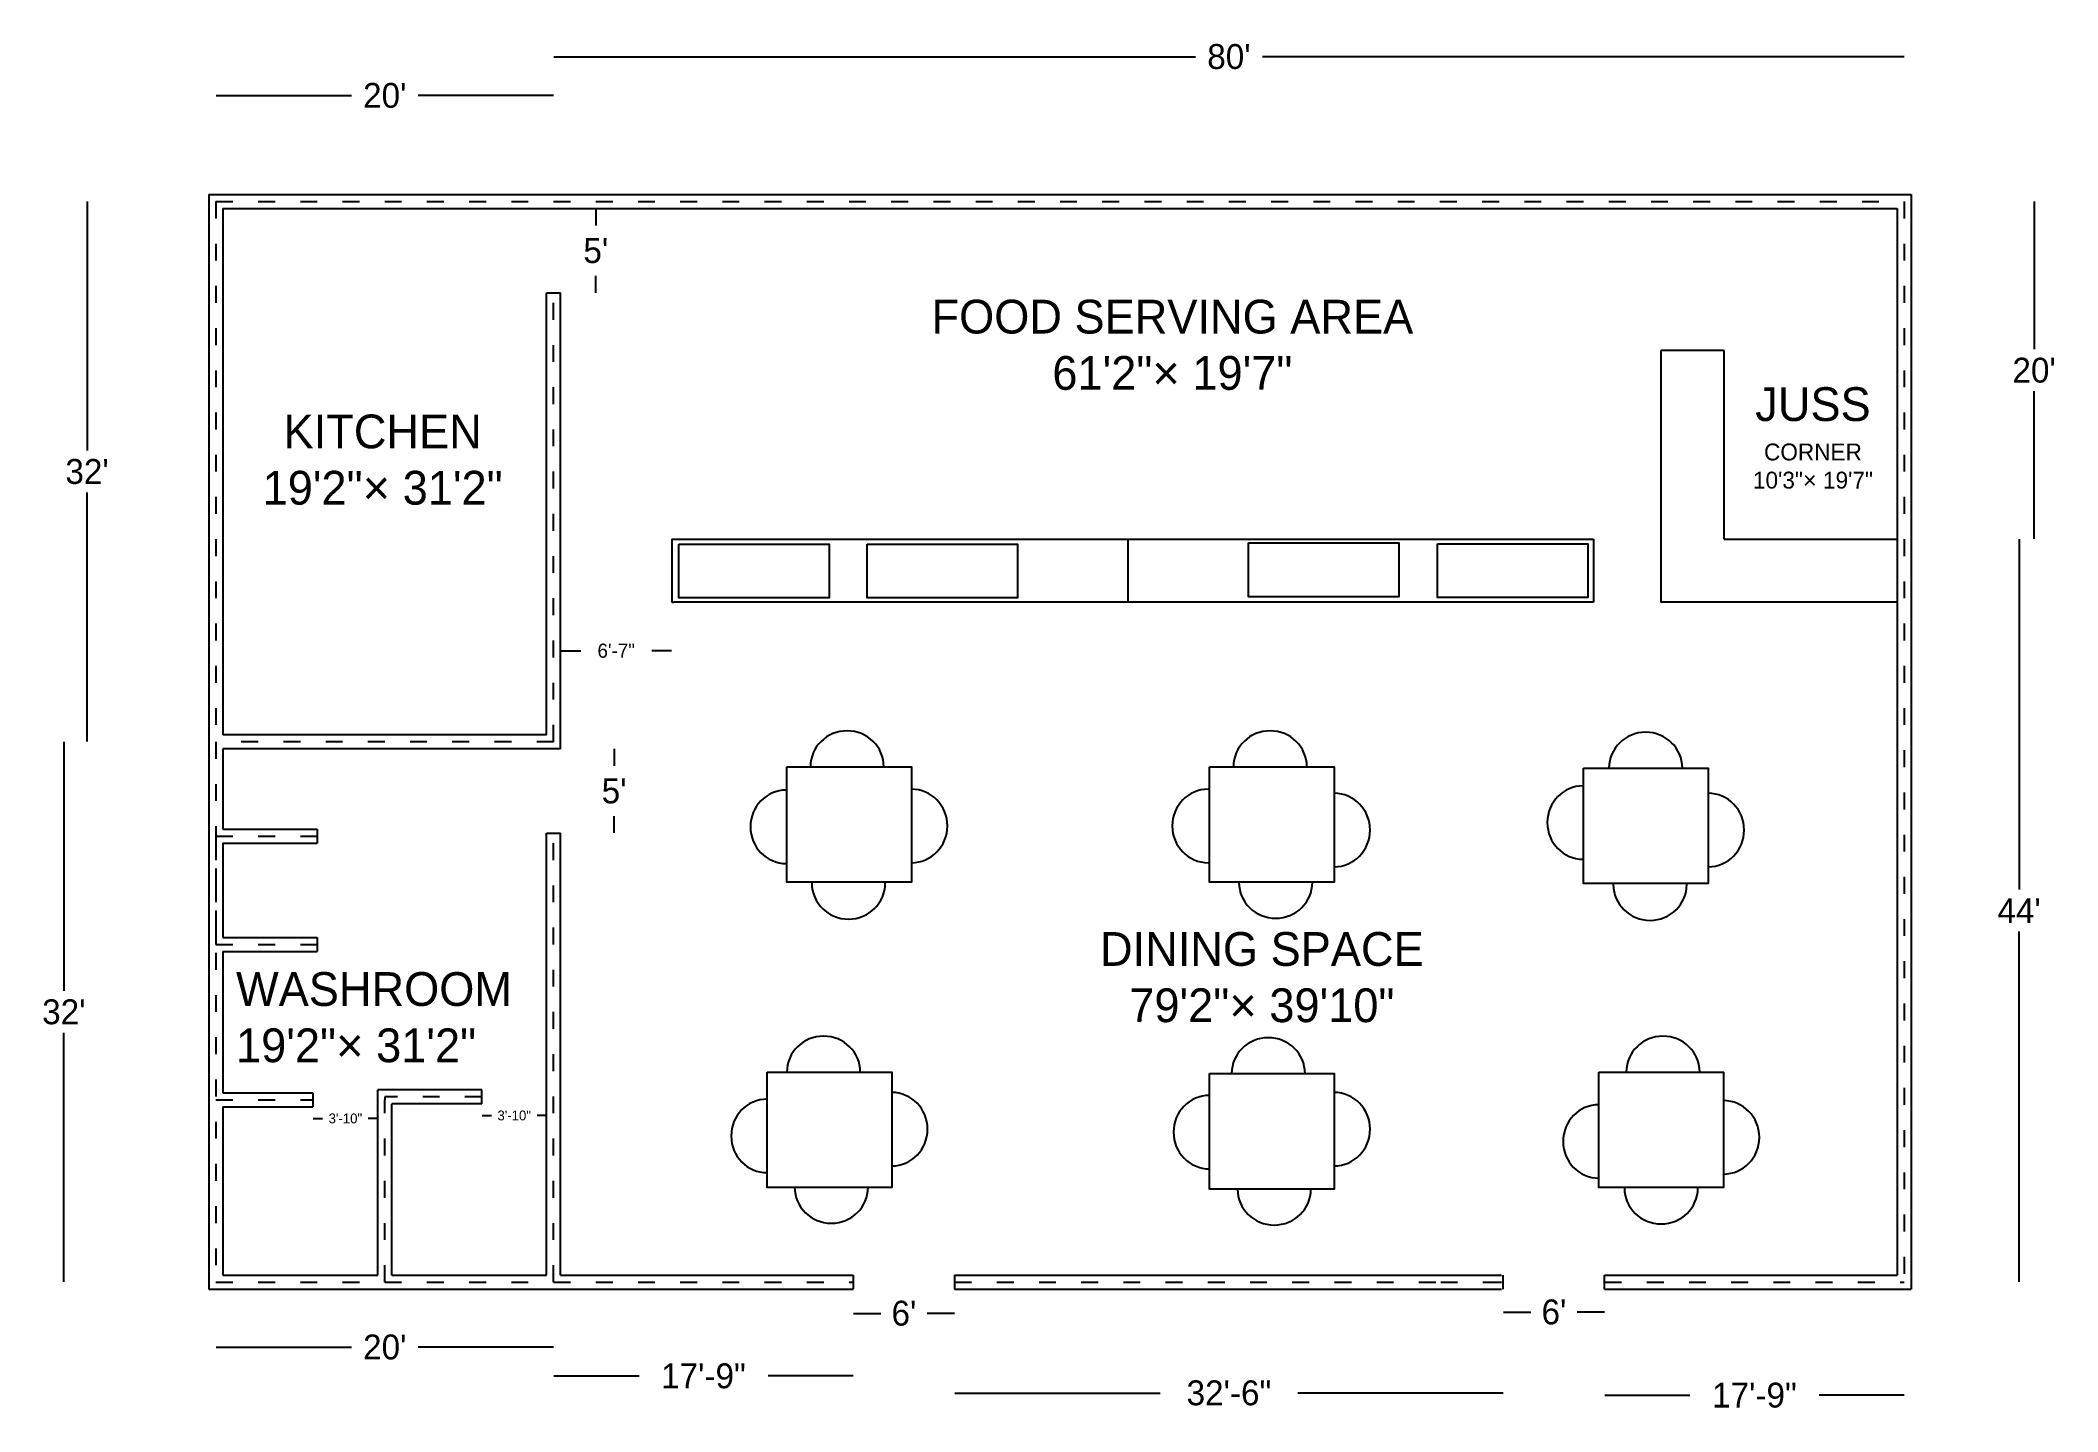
# Model space of a CAD drawing. Header units: inches. Extents: x -78 to 1356, y -113 to 862.
import ezdxf

# ---------------------------------------------------------------- set-up
doc = ezdxf.new("R2010")
doc.units = ezdxf.units.IN
doc.header["$MEASUREMENT"] = 0
doc.linetypes.add('ACAD_ISO03W100', pattern=[30, 12, -18])
doc.dimstyles.get("Standard").update_dxf_attribs({"dimtxt": 17.68, "dimasz": 0.18, "dimexe": 0.18, "dimexo": 0.0625, "dimgap": 6.09, "dimtad": 0, "dimtih": 1, "dimtoh": 1, "dimdec": 0, "dimzin": 0, "dimdsep": 46, "dimlunit": 3, "dimtxsty": 'Standard', "dimcen": 0.09, "dimse1": 1, "dimse2": 1, "dimadec": 0, "dimazin": 0, "dimtfac": 1, "dimtdec": 0, "dimtofl": 0, "dimtmove": 0, "dimatfit": 3, "dimfxl": 1, "dimtolj": 1, "dimtzin": 0, "dimarcsym": 0})

# ---------------------------------------------------------------- blocks, each defined once
blk = doc.blocks.new('*D71')
at = {"color": 0, "lineweight": -2}
for p, q in [((46.7, 822.6), (142.8, 822.6)), ((286.4, 822.6), (190.3, 822.6))]:
    blk.add_line(p, q, dxfattribs=at)
at = {"color": 0}
for points in [[(46.7, 822.7), (46.7, 822.6), (46.5, 822.6)], [(286.4, 822.7), (286.4, 822.6), (286.5, 822.6)]]:
    blk.add_solid(points, dxfattribs=at)
at = {"layer": 'Defpoints', "color": 0}
for p in [(286.5, 822.6), (46.5, 747.3), (286.5, 747.3)]:
    blk.add_point(p, dxfattribs=at)
at = {"color": 0, "insert": (166.5, 822.6), "char_height": 17.68, "attachment_point": 5}
blk.add_mtext("\\A1;20'", dxfattribs=at)
blk = doc.blocks.new('*D72')
at = {"color": 0, "lineweight": -2}
for p, q in [((286.7, 850.2), (742.8, 850.2)), ((1246.4, 850.2), (790.3, 850.2))]:
    blk.add_line(p, q, dxfattribs=at)
at = {"color": 0}
for points in [[(286.7, 850.2), (286.7, 850.2), (286.5, 850.2)], [(1246.4, 850.2), (1246.4, 850.2), (1246.5, 850.2)]]:
    blk.add_solid(points, dxfattribs=at)
at = {"layer": 'Defpoints', "color": 0}
for p in [(1246.5, 850.2), (286.5, 747.3), (1246.5, 747.3)]:
    blk.add_point(p, dxfattribs=at)
at = {"color": 0, "insert": (766.5, 850.2), "char_height": 17.68, "attachment_point": 5}
blk.add_mtext("\\A1;80'", dxfattribs=at)
blk = doc.blocks.new('*D73')
at = {"color": 0, "lineweight": -2}
for p, q in [((-45.1, 747.2), (-45.1, 570.3)), ((-45.1, 363.5), (-45.1, 540.4))]:
    blk.add_line(p, q, dxfattribs=at)
at = {"color": 0}
for points in [[(-45.1, 747.2), (-45.1, 747.2), (-45.1, 747.3)], [(-45.1, 363.5), (-45.1, 363.5), (-45.1, 363.3)]]:
    blk.add_solid(points, dxfattribs=at)
at = {"layer": 'Defpoints', "color": 0}
for p in [(-45.1, 747.3), (46.5, 747.3), (46.5, 363.3)]:
    blk.add_point(p, dxfattribs=at)
at = {"color": 0, "insert": (-45.1, 555.3), "char_height": 17.68, "attachment_point": 5}
blk.add_mtext("\\A1;32'", dxfattribs=at)
blk = doc.blocks.new('*D74')
at = {"color": 0, "lineweight": -2}
for p, q in [((-61.6, 363.2), (-61.6, 186.3)), ((-61.6, -20.5), (-61.6, 156.4))]:
    blk.add_line(p, q, dxfattribs=at)
at = {"color": 0}
for points in [[(-61.6, 363.2), (-61.5, 363.2), (-61.6, 363.3)], [(-61.6, -20.5), (-61.5, -20.5), (-61.6, -20.7)]]:
    blk.add_solid(points, dxfattribs=at)
at = {"layer": 'Defpoints', "color": 0}
for p in [(46.5, 363.3), (-61.6, -20.7), (46.5, -20.7)]:
    blk.add_point(p, dxfattribs=at)
at = {"color": 0, "insert": (-61.6, 171.3), "char_height": 17.68, "attachment_point": 5}
blk.add_mtext("\\A1;32'", dxfattribs=at)
blk = doc.blocks.new('*D75')
at = {"color": 0, "lineweight": -2}
for p, q in [((46.7, -66.9), (142.8, -66.9)), ((286.4, -66.9), (190.3, -66.9))]:
    blk.add_line(p, q, dxfattribs=at)
at = {"color": 0}
for points in [[(46.7, -66.9), (46.7, -66.9), (46.5, -66.9)], [(286.4, -66.9), (286.4, -66.9), (286.5, -66.9)]]:
    blk.add_solid(points, dxfattribs=at)
at = {"layer": 'Defpoints', "color": 0}
for p in [(46.5, -20.7), (286.5, -20.7), (286.5, -66.9)]:
    blk.add_point(p, dxfattribs=at)
at = {"color": 0, "insert": (166.5, -66.9), "char_height": 17.68, "attachment_point": 5}
blk.add_mtext("\\A1;20'", dxfattribs=at)
blk = doc.blocks.new('*D76')
at = {"color": 0, "lineweight": -2}
for p, q in [((286.7, -87.4), (347.2, -87.4)), ((499.4, -87.4), (438.9, -87.4))]:
    blk.add_line(p, q, dxfattribs=at)
at = {"color": 0}
for points in [[(286.7, -87.3), (286.7, -87.4), (286.5, -87.4)], [(499.4, -87.3), (499.4, -87.4), (499.5, -87.4)]]:
    blk.add_solid(points, dxfattribs=at)
at = {"layer": 'Defpoints', "color": 0}
for p in [(286.5, -20.7), (499.5, -20.7), (499.5, -87.4)]:
    blk.add_point(p, dxfattribs=at)
at = {"color": 0, "insert": (393, -87.4), "char_height": 17.68, "attachment_point": 5}
blk.add_mtext('\\A1;17\'-9"', dxfattribs=at)
blk = doc.blocks.new('*D77')
at = {"color": 0, "lineweight": -2}
for p, q in [((1033.7, -101.1), (1094.2, -101.1)), ((1246.4, -101.1), (1185.9, -101.1))]:
    blk.add_line(p, q, dxfattribs=at)
at = {"color": 0}
for points in [[(1033.7, -101.1), (1033.7, -101.2), (1033.5, -101.1)], [(1246.4, -101.1), (1246.4, -101.2), (1246.5, -101.1)]]:
    blk.add_solid(points, dxfattribs=at)
at = {"layer": 'Defpoints', "color": 0}
for p in [(1033.5, -20.7), (1246.5, -20.7), (1033.5, -101.1)]:
    blk.add_point(p, dxfattribs=at)
at = {"color": 0, "insert": (1140, -101.1), "char_height": 17.68, "attachment_point": 5}
blk.add_mtext('\\A1;17\'-9"', dxfattribs=at)
blk = doc.blocks.new('*D78')
at = {"color": 0, "lineweight": -2}
for p, q in [((1328.1, 507.2), (1328.1, 258.3)), ((1328.1, -20.5), (1328.1, 228.4))]:
    blk.add_line(p, q, dxfattribs=at)
at = {"color": 0}
for points in [[(1328.1, 507.2), (1328.2, 507.2), (1328.1, 507.3)], [(1328.1, -20.5), (1328.2, -20.5), (1328.1, -20.7)]]:
    blk.add_solid(points, dxfattribs=at)
at = {"layer": 'Defpoints', "color": 0}
for p in [(1246.5, 507.3), (1328.1, 507.3), (1246.5, -20.7)]:
    blk.add_point(p, dxfattribs=at)
at = {"color": 0, "insert": (1328.1, 243.3), "char_height": 17.68, "attachment_point": 5}
blk.add_mtext("\\A1;44'", dxfattribs=at)
blk = doc.blocks.new('*D66')
at = {"color": 0, "lineweight": -2}
for p, q in [((1338.8, 747.2), (1338.8, 642.3)), ((1338.8, 507.5), (1338.8, 612.4))]:
    blk.add_line(p, q, dxfattribs=at)
at = {"color": 0}
for points in [[(1338.7, 747.2), (1338.8, 747.2), (1338.8, 747.3)], [(1338.7, 507.5), (1338.8, 507.5), (1338.8, 507.3)]]:
    blk.add_solid(points, dxfattribs=at)
at = {"layer": 'Defpoints', "color": 0}
for p in [(1246.5, 747.3), (1338.8, 747.3), (1246.5, 507.3)]:
    blk.add_point(p, dxfattribs=at)
at = {"color": 0, "insert": (1338.8, 627.3), "char_height": 17.68, "attachment_point": 5}
blk.add_mtext("\\A1;20'", dxfattribs=at)
blk = doc.blocks.new('*D67')
at = {"color": 0, "lineweight": -2}
for p, q in [((499.7, -42.9), (519.1, -42.9)), ((571.4, -42.9), (551.9, -42.9))]:
    blk.add_line(p, q, dxfattribs=at)
at = {"color": 0}
for points in [[(499.7, -42.8), (499.7, -42.9), (499.5, -42.9)], [(571.4, -42.8), (571.4, -42.9), (571.5, -42.9)]]:
    blk.add_solid(points, dxfattribs=at)
at = {"layer": 'Defpoints', "color": 0}
for p in [(499.5, -20.7), (571.5, -20.7), (571.5, -42.9)]:
    blk.add_point(p, dxfattribs=at)
at = {"color": 0, "insert": (535.5, -42.9), "char_height": 17.68, "attachment_point": 5}
blk.add_mtext("\\A1;6'", dxfattribs=at)
blk = doc.blocks.new('*D79')
at = {"color": 0, "lineweight": -2}
for p, q in [((961.7, -42), (981.1, -42)), ((1033.4, -42), (1013.9, -42))]:
    blk.add_line(p, q, dxfattribs=at)
at = {"color": 0}
for points in [[(961.7, -41.9), (961.7, -42), (961.5, -42)], [(1033.4, -41.9), (1033.4, -42), (1033.5, -42)]]:
    blk.add_solid(points, dxfattribs=at)
at = {"layer": 'Defpoints', "color": 0}
for p in [(961.5, -20.7), (1033.5, -20.7), (1033.5, -42)]:
    blk.add_point(p, dxfattribs=at)
at = {"color": 0, "insert": (997.5, -42), "char_height": 17.68, "attachment_point": 5}
blk.add_mtext("\\A1;6'", dxfattribs=at)
blk = doc.blocks.new('*D80')
at = {"color": 0, "lineweight": -2}
for p, q in [((291.7, 428), (305.8, 428)), ((370.4, 428), (356.3, 428))]:
    blk.add_line(p, q, dxfattribs=at)
at = {"color": 0}
for points in [[(291.7, 428.1), (291.7, 428), (291.5, 428)], [(370.4, 428.1), (370.4, 428), (370.5, 428)]]:
    blk.add_solid(points, dxfattribs=at)
at = {"layer": 'Defpoints', "color": 0}
for p in [(291.5, 484.9), (370.5, 484.9), (291.5, 428)]:
    blk.add_point(p, dxfattribs=at)
at = {"color": 0, "insert": (331, 428), "char_height": 10, "attachment_point": 5}
blk.add_mtext('\\A1;6\'-7"', dxfattribs=at)
blk = doc.blocks.new('*D81')
at = {"color": 0, "linetype": 'ACAD_ISO03W100', "lineweight": -2}
for p, q in [((316.5, 742.2), (316.5, 727.3)), ((316.5, 682.5), (316.5, 697.4))]:
    blk.add_line(p, q, dxfattribs=at)
at = {"color": 0, "linetype": 'ACAD_ISO03W100'}
for points in [[(316.5, 742.2), (316.6, 742.2), (316.5, 742.3)], [(316.5, 682.5), (316.6, 682.5), (316.5, 682.3)]]:
    blk.add_solid(points, dxfattribs=at)
at = {"layer": 'Defpoints', "color": 0, "linetype": 'ACAD_ISO03W100'}
for p in [(286.5, 742.3), (316.5, 742.3), (286.5, 682.3)]:
    blk.add_point(p, dxfattribs=at)
at = {"color": 0, "linetype": 'ACAD_ISO03W100', "insert": (316.5, 712.3), "char_height": 17.68, "attachment_point": 5}
blk.add_mtext("\\A1;5'", dxfattribs=at)
blk = doc.blocks.new('*D68')
at = {"color": 0, "linetype": 'ACAD_ISO03W100', "lineweight": -2}
for p, q in [((115.6, 95.6), (122.3, 95.6)), ((161.4, 95.6), (154.7, 95.6))]:
    blk.add_line(p, q, dxfattribs=at)
at = {"color": 0, "linetype": 'ACAD_ISO03W100'}
for points in [[(115.6, 95.6), (115.6, 95.6), (115.4, 95.6)], [(161.4, 95.6), (161.4, 95.6), (161.5, 95.6)]]:
    blk.add_solid(points, dxfattribs=at)
at = {"layer": 'Defpoints', "color": 0, "linetype": 'ACAD_ISO03W100'}
for p in [(115.4, 133.1), (161.5, 133.1), (115.4, 95.6)]:
    blk.add_point(p, dxfattribs=at)
at = {"color": 0, "linetype": 'ACAD_ISO03W100', "insert": (138.5, 95.6), "char_height": 7, "attachment_point": 5}
blk.add_mtext('\\A1;3\'-10"', dxfattribs=at)
blk = doc.blocks.new('*D69')
at = {"color": 0, "linetype": 'ACAD_ISO03W100', "lineweight": -2}
for p, q in [((235.7, 97.7), (242.4, 97.7)), ((281.4, 97.7), (274.7, 97.7))]:
    blk.add_line(p, q, dxfattribs=at)
at = {"color": 0, "linetype": 'ACAD_ISO03W100'}
for points in [[(235.7, 97.7), (235.7, 97.7), (235.5, 97.7)], [(281.4, 97.7), (281.4, 97.7), (281.5, 97.7)]]:
    blk.add_solid(points, dxfattribs=at)
at = {"layer": 'Defpoints', "color": 0, "linetype": 'ACAD_ISO03W100'}
for p in [(235.5, 142.7), (281.5, 142.7), (281.5, 97.7)]:
    blk.add_point(p, dxfattribs=at)
at = {"color": 0, "linetype": 'ACAD_ISO03W100', "insert": (258.5, 97.7), "char_height": 7, "attachment_point": 5}
blk.add_mtext('\\A1;3\'-10"', dxfattribs=at)
blk = doc.blocks.new('*D82')
at = {"color": 0, "linetype": 'ACAD_ISO03W100', "lineweight": -2}
for p, q in [((329.5, 358.2), (329.5, 343.3)), ((329.5, 298.5), (329.5, 313.4))]:
    blk.add_line(p, q, dxfattribs=at)
at = {"color": 0, "linetype": 'ACAD_ISO03W100'}
for points in [[(329.5, 358.2), (329.6, 358.2), (329.5, 358.3)], [(329.5, 298.5), (329.6, 298.5), (329.5, 298.3)]]:
    blk.add_solid(points, dxfattribs=at)
at = {"layer": 'Defpoints', "color": 0, "linetype": 'ACAD_ISO03W100'}
for p in [(286.5, 358.3), (329.5, 358.3), (286.5, 298.3)]:
    blk.add_point(p, dxfattribs=at)
at = {"color": 0, "linetype": 'ACAD_ISO03W100', "insert": (329.5, 328.3), "char_height": 17.68, "attachment_point": 5}
blk.add_mtext("\\A1;5'", dxfattribs=at)
blk = doc.blocks.new('*D70')
at = {"color": 0, "lineweight": -2}
for p, q in [((571.7, -99.5), (717.7, -99.5)), ((961.4, -99.5), (815.4, -99.5))]:
    blk.add_line(p, q, dxfattribs=at)
at = {"color": 0}
for points in [[(571.7, -99.5), (571.7, -99.5), (571.5, -99.5)], [(961.4, -99.5), (961.4, -99.5), (961.5, -99.5)]]:
    blk.add_solid(points, dxfattribs=at)
at = {"layer": 'Defpoints', "color": 0}
for p in [(571.5, -20.7), (961.5, -20.7), (961.5, -99.5)]:
    blk.add_point(p, dxfattribs=at)
at = {"color": 0, "insert": (766.5, -99.5), "char_height": 17.68, "attachment_point": 5}
blk.add_mtext('\\A1;32\'-6"', dxfattribs=at)

msp = doc.modelspace()

# ---------------------------------------------------------------- linework, layer by layer
for p, q in [((41.5, 752.3), (286.5, 752.3)), ((41.5, 752.3), (41.5, 363.3)), ((286.5, 752.3), (1251.5, 752.3)), ((1251.5, 752.3), (1251.5, 507.3)), ((51.5, 742.3), (286.5, 742.3)), ((51.5, 742.3), (51.5, 368.3)), ((286.5, 742.3), (1241.5, 742.3)), ((1241.5, 742.3), (1241.5, 507.3)), ((281.5, 368.3), (281.5, 682.3)), ((291.5, 358.3), (291.5, 682.3)), ((1118.5, 641.4), (1073.5, 641.4)), ((1073.5, 641.4), (1073.5, 507.3)), ((1118.5, 507.3), (1118.5, 641.4)), ((370.5, 507.3), (1025.5, 507.3)), ((370.5, 507.3), (370.5, 462.5)), ((694.7, 507.3), (694.7, 462.5)), ((1025.5, 507.3), (1025.5, 462.5)), ((1073.5, 507.3), (1073.5, 462.5)), ((1118.5, 507.3), (1241.5, 507.3)), ((1241.5, 507.3), (1241.5, -15.7)), ((1251.5, 507.3), (1251.5, -25.7)), ((370.5, 462.5), (371.9, 462.5)), ((1025.5, 462.5), (371.9, 462.5)), ((1241.5, 462.5), (1073.5, 462.5)), ((41.5, 363.3), (41.5, -25.7)), ((281.5, 368.3), (51.5, 368.3)), ((51.5, 358.3), (51.5, 301.3)), ((291.5, 358.3), (51.5, 358.3)), ((51.5, 301.3), (118.5, 301.3)), ((118.5, 301.3), (118.5, 291.3)), ((51.5, 291.3), (51.5, 224.3)), ((51.5, 291.3), (118.5, 291.3)), ((281.5, -15.7), (281.5, 298.3)), ((291.5, -15.7), (291.5, 298.3)), ((51.5, 224.3), (118.5, 224.3)), ((118.5, 224.3), (118.5, 214.3)), ((51.5, 214.3), (51.5, 113.9)), ((51.5, 214.3), (118.5, 214.3)), ((161.5, -15.7), (161.5, 116)), ((235.5, 116), (161.5, 116)), ((235.5, 106), (235.5, 116)), ((51.5, 113.9), (115.4, 113.9)), ((51.5, 103.9), (51.5, -15.7)), ((51.5, 103.9), (115.4, 103.9)), ((115.4, 113.9), (115.4, 103.9)), ((171.5, -15.7), (171.5, 106)), ((235.5, 106), (171.5, 106)), ((41.5, -25.7), (286.5, -25.7)), ((51.5, -15.7), (161.5, -15.7)), ((171.5, -15.7), (281.5, -15.7)), ((286.5, -25.7), (499.5, -25.7)), ((291.5, -15.7), (499.5, -15.7)), ((499.5, -15.7), (499.5, -25.7)), ((571.5, -15.7), (917, -15.7)), ((571.5, -15.7), (571.5, -25.7)), ((571.5, -25.7), (917, -25.7)), ((917, -15.7), (948.2, -15.7)), ((917, -25.7), (948.2, -25.7)), ((961.5, -25.7), (961.5, -15.7)), ((1033.5, -15.7), (1241.5, -15.7)), ((1033.5, -25.7), (1033.5, -15.7)), ((1033.5, -25.7), (1251.5, -25.7))]:
    msp.add_line(p, q)
at = {"linetype": 'ACAD_ISO03W100'}
for p, q in [((46.5, 747.3), (286.5, 747.3)), ((46.5, 747.3), (46.5, 363.3)), ((46.5, 747.3), (46.5, 363.3)), ((286.5, 747.3), (1246.5, 747.3)), ((1246.5, 747.3), (1246.5, 507.3)), ((281.5, 682.3), (291.5, 682.3)), ((286.5, 363.3), (286.5, 682.3)), ((1246.5, 507.3), (1246.5, -20.7)), ((46.5, 363.3), (46.5, -20.7)), ((286.5, 363.3), (46.5, 363.3)), ((46.5, 363.3), (46.5, 291.3)), ((286.5, 358.3), (51.5, 358.3)), ((46.5, 296.3), (118.5, 296.3)), ((46.5, 291.3), (46.5, 219.3)), ((281.5, 298.3), (291.5, 298.3)), ((286.5, -20.7), (286.5, 298.3)), ((46.5, 219.3), (118.5, 219.3)), ((46.5, 108.9), (115.4, 108.9)), ((235.5, 111), (166.5, 111)), ((166.5, 111), (166.5, 108.9)), ((166.5, -20.7), (166.5, 108.9)), ((46.5, -20.7), (286.5, -20.7)), ((286.5, -20.7), (499.5, -20.7)), ((571.5, -20.7), (917, -20.7)), ((917, -20.7), (948.2, -20.7)), ((948.2, -15.7), (961.5, -15.7)), ((948.2, -20.7), (961.5, -20.7)), ((948.2, -25.7), (961.5, -25.7)), ((1033.5, -20.7), (1246.5, -20.7))]:
    msp.add_line(p, q, dxfattribs=at)
for points in [[(375.5, 503.8), (482.4, 503.8), (482.4, 465.6), (375.5, 465.6)], [(509.3, 503.8), (616.2, 503.8), (616.2, 465.6), (509.3, 465.6)], [(780.4, 504.6), (887.3, 504.6), (887.3, 466.4), (780.4, 466.4)], [(914.8, 504.1), (1021.7, 504.1), (1021.7, 465.9), (914.8, 465.9)], [(452.2, 345.6), (540.9, 345.6), (540.9, 263.5), (452.2, 263.5)], [(752.7, 345.6), (841.3, 345.6), (841.3, 263.5), (752.7, 263.5)], [(1018.5, 344.6), (1107.2, 344.6), (1107.2, 262.5), (1018.5, 262.5)], [(438.2, 128.6), (526.8, 128.6), (526.8, 46.5), (438.2, 46.5)], [(752.7, 127.5), (841.3, 127.5), (841.3, 45.4), (752.7, 45.4)], [(1029.3, 128.6), (1118, 128.6), (1118, 46.5), (1029.3, 46.5)]]:
    msp.add_lwpolyline(points, close=True)
for centre, major_axis in [((495.1, 345.6), (-26.1, 0)), ((795.8, 345.6), (-26.1, 0)), ((1062.7, 344.6), (-26.1, 0)), ((1018.3, 305.9), (0, -26.1)), ((451.9, 302.9), (0, -26.1)), ((540.9, 303.5), (0, 26.1)), ((751.7, 303.5), (0, -26.1)), ((841.3, 300.6), (0, 26.1)), ((1107.2, 300.6), (0, 26.1)), ((496.1, 262.8), (26.1, 0)), ((799.7, 263.4), (26.1, 0)), ((1065.8, 261.9), (26.1, 0)), ((478.4, 128.6), (-26.1, 0)), ((794.5, 127.5), (-26.1, 0)), ((1075, 128.6), (-26.1, 0)), ((438.2, 83.2), (0, -26.1)), ((526.8, 88), (0, 26.1)), ((752.6, 85.9), (0, -26.1)), ((841.3, 88), (0, 26.1)), ((1029.5, 79.3), (0, -26.1)), ((1118, 82.2), (0, 26.1)), ((483.9, 46.7), (26.1, 0)), ((798.7, 45.4), (26.1, 0)), ((1073.7, 46.2), (26.1, 0))]:
    msp.add_ellipse(centre, major_axis=major_axis, ratio=0.977273, start_param=3.141593, end_param=6.283185)

# ---------------------------------------------------------------- texts
at = {"char_height": 24}
for s, insert, width, attachment_point in [('FOOD SERVING AREA\\P61\'2"{\\fArial|b0|i0|c0|p34;×} 19\'7"', (726.3, 645.3), 451.287, 5), ('JUSS\\P{\\H0.5x;CORNER}\\P{\\H0.5x;10\'3"\\fArial|b0|i0|c0|p34;×\\Ftxt|c0; 19\'7"}', (1181.6, 579.2), 227.578, 5), ('KITCHEN\\P19\'2"{\\fArial|b0|i0|c0|p34;×} 31\'2"', (165, 563.7), 227.578, 5), ('DINING SPACE\\P79\'2"{\\fArial|b0|i0|c0|p34;×} 39\'10"', (789.9, 195.9), 451.287, 5), ('WASHROOM\\P19\'2"{\\fArial|b0|i0|c0|p34;×} 31\'2"', (60.8, 199.6), 227.578, 1)]:
    msp.add_mtext(s, dxfattribs=dict(at, insert=insert, width=width, attachment_point=attachment_point))

# ---------------------------------------------------------------- dimensions: what is measured, and where the dimension line sits
for base, p1, p2, picture, middle in [((1246.5, 850.2), (286.5, 747.3), (1246.5, 747.3), '*D72', (766.5, 850.2)), ((286.5, 822.6), (46.5, 747.3), (286.5, 747.3), '*D71', (166.5, 822.6)), ((286.5, -66.9), (46.5, -20.7), (286.5, -20.7), '*D75', (166.5, -66.9)), ((499.5, -87.4), (286.5, -20.7), (499.5, -20.7), '*D76', (393, -87.4)), ((571.5, -42.9), (499.5, -20.7), (571.5, -20.7), '*D67', (535.5, -42.9)), ((961.5, -99.5), (571.5, -20.7), (961.5, -20.7), '*D70', (766.5, -99.5)), ((1033.5, -42), (961.5, -20.7), (1033.5, -20.7), '*D79', (997.5, -42)), ((1033.5, -101.1), (1246.5, -20.7), (1033.5, -20.7), '*D77', (1140, -101.1))]:
    dim = msp.add_linear_dim(base=base, p1=p1, p2=p2, dimstyle='Standard')
    dim.commit()
    dim.dimension.update_dxf_attribs({"geometry": picture, "text_midpoint": middle})
for base, p1, p2, picture, middle in [((-45.1, 747.3), (46.5, 363.3), (46.5, 747.3), '*D73', (-45.1, 555.3)), ((1338.8, 747.3), (1246.5, 507.3), (1246.5, 747.3), '*D66', (1338.8, 627.3)), ((1328.1, 507.3), (1246.5, -20.7), (1246.5, 507.3), '*D78', (1328.1, 243.3)), ((-61.6, -20.7), (46.5, 363.3), (46.5, -20.7), '*D74', (-61.6, 171.3))]:
    dim = msp.add_linear_dim(base=base, p1=p1, p2=p2, angle=90, dimstyle='Standard')
    dim.commit()
    dim.dimension.update_dxf_attribs({"geometry": picture, "text_midpoint": middle})
at = {"linetype": 'ACAD_ISO03W100'}
for base, p1, p2, picture, middle in [((316.5, 742.3), (286.5, 682.3), (286.5, 742.3), '*D81', (316.5, 712.3)), ((329.5, 358.3), (286.5, 298.3), (286.5, 358.3), '*D82', (329.5, 328.3))]:
    dim = msp.add_linear_dim(base=base, p1=p1, p2=p2, angle=90, dimstyle='Standard', dxfattribs=at)
    dim.commit()
    dim.dimension.update_dxf_attribs({"geometry": picture, "text_midpoint": middle})
dim = msp.add_linear_dim(base=(291.5, 428), p1=(370.5, 484.9), p2=(291.5, 484.9), dimstyle='Standard', override={"dimtxt": 10})
dim.commit()
dim.dimension.update_dxf_attribs({"geometry": '*D80', "text_midpoint": (331, 428)})
for base, p1, p2, picture, middle in [((115.4, 95.6), (161.5, 133.1), (115.4, 133.1), '*D68', (138.5, 95.6)), ((281.5, 97.7), (235.5, 142.7), (281.5, 142.7), '*D69', (258.5, 97.7))]:
    dim = msp.add_linear_dim(base=base, p1=p1, p2=p2, dimstyle='Standard', override={"dimtxt": 7, "dimgap": 1}, dxfattribs=at)
    dim.commit()
    dim.dimension.update_dxf_attribs({"geometry": picture, "text_midpoint": middle})

doc.saveas('drawing.dxf')
